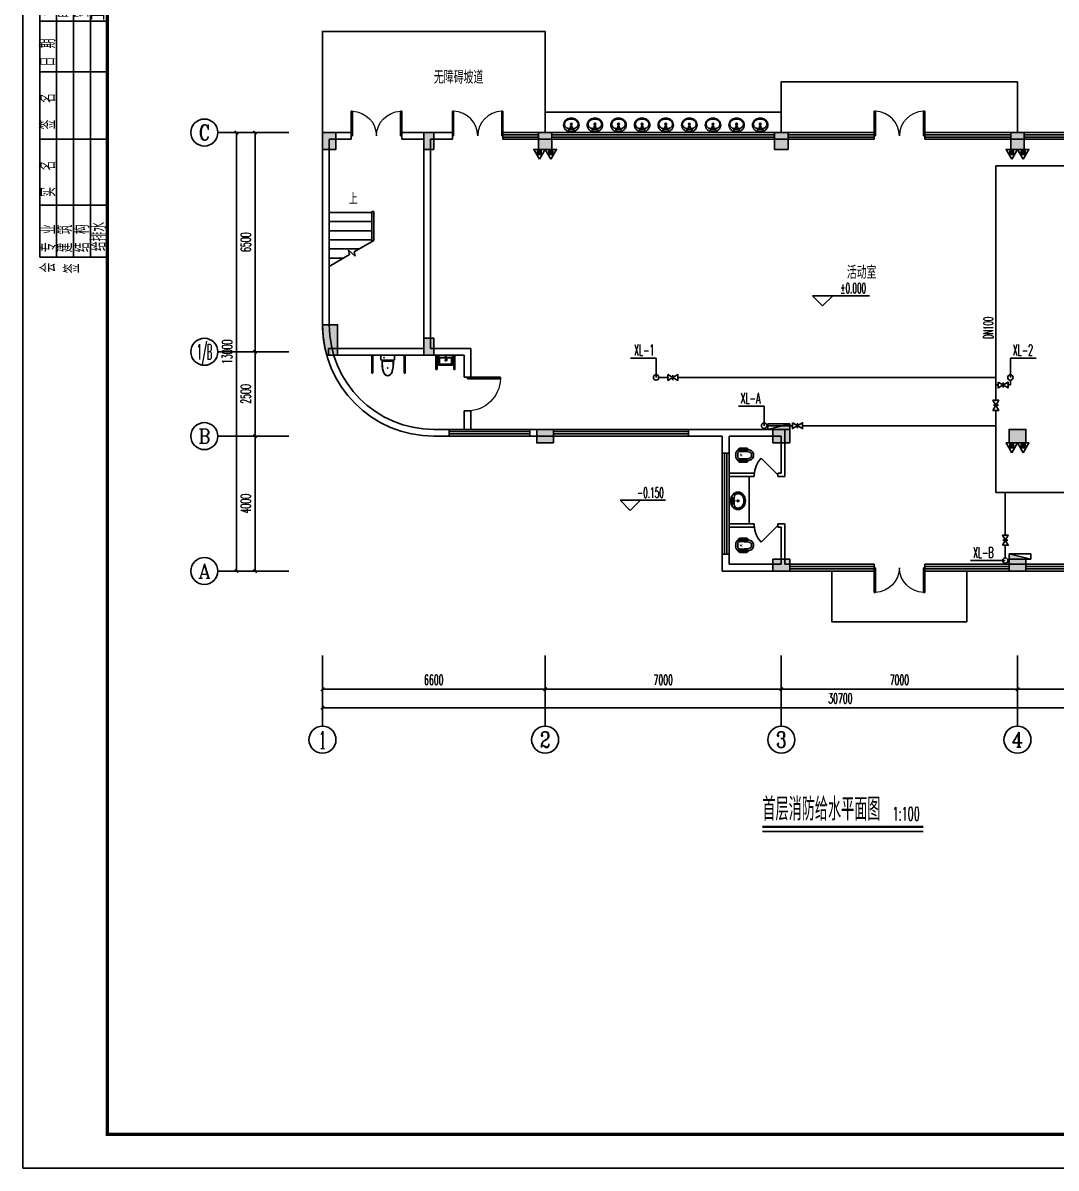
# Model space of a CAD drawing. Extents: x -1254782 to -617813, y -619975 to -323764.
# Drawn here: x -862996 to -832371, y -602575 to -568627 of the extents above; entities that cross this region are included whole.
import ezdxf
from ezdxf.enums import TextEntityAlignment as Align

# ---------------------------------------------------------------- set-up
doc = ezdxf.new("R2010")
doc.units = 0
doc.header["$LTSCALE"] = 1000
doc.header["$MEASUREMENT"] = 0
for name, color, linetype in [('4', 4, 'Continuous'), ('9', 9, 'Continuous'), ('A_EQPM_TACC(洁具)', 8, 'Continuous'), ('A_HDWR(配件)', 1, 'Continuous'), ('AXIS', 3, 'Continuous'), ('AXIS_TEXT', 7, 'Continuous'), ('DIM_ELEV', 3, 'Continuous'), ('DIM_SYMB', 3, 'Continuous'), ('EQUIP_消火栓', 7, 'Continuous'), ('EQUIP_灭火器', 7, 'Continuous'), ('K+T', 252, 'Continuous'), ('LVTRY', 8, 'Continuous'), ('PIPE-消防', 1, 'Continuous'), ('PUB_TEXT', 7, 'Continuous'), ('PUB_TITLE', 4, 'Continuous'), ('STAIR', 2, 'Continuous'), ('TWT_LEAD', 3, 'Continuous'), ('TWT_TEXT', 7, 'Continuous'), ('VALVE_消防', 7, 'Continuous'), ('VPIPE-消防', 1, 'Continuous'), ('WALL', 7, 'Continuous'), ('WINDOW', 4, 'Continuous'), ('框', 130, 'Continuous')]:
    doc.layers.add(name, color=color, linetype=linetype)
doc.styles.add('_TCH_AXIS', font='COMPLEX', dxfattribs={"bigfont": 'GBCBIG'})
doc.styles.add('_TCH_DIM', font='SIMPLEX.shx', dxfattribs={"width": 0.8, "bigfont": 'GBCBIG.shx'})
doc.styles.add('_TCH_DIM_T3', font='SIMPLEX.shx', dxfattribs={"width": 0.564706, "bigfont": 'GBCBIG.shx'})
doc.styles.add('COMPLEX', font='COMPLEX')
doc.styles.add('天正', font='SIMPLEX.shx', dxfattribs={"width": 0.7, "bigfont": 'HZTXT.shx'})
doc.dimstyles.new('_TCH_ARCH&&100', dxfattribs={"dimtxt": 297.5, "dimasz": 100, "dimexe": 250, "dimexo": 300, "dimgap": 126.25, "dimtad": 1, "dimdec": 0, "dimzin": 0, "dimdsep": 46, "dimtxsty": '_TCH_DIM_T3', "dimblk": 'ARCHTICK', "dimcen": 0.09, "dimclrt": 7, "dimazin": 2, "dimtfac": 1, "dimtdec": 0, "dimtix": 1, "dimtmove": 2, "dimatfit": 3, "dimfxl": 1, "dimtolj": 1, "dimtzin": 0, "dimarcsym": 0})

# ---------------------------------------------------------------- blocks, each defined once
blk = doc.blocks.new('A$C66D56BDA')
at = {"layer": '9'}
for points in [[(0, 100), (400, 100), (400, 600), (0, 600)], [(3300, 600), (3000, 600), (3000, 100), (3300, 100)], [(6400, 100), (6800, 100), (6800, 600), (6400, 600)], [(13400, 100), (13800, 100), (13800, 600), (13400, 600)], [(20400, 100), (20800, 100), (20800, 600), (20400, 600)], [(3300, -5500), (3000, -5500), (3000, -6000), (3300, -6000)], [(6850, -8600), (6850, -8200), (6350, -8200), (6350, -8600)], [(13850, -8600), (13850, -8200), (13350, -8200), (13350, -8600)], [(20850, -8600), (20850, -8200), (20350, -8200), (20350, -8600)]]:
    blk.add_hatch(color=256, dxfattribs=at).paths.add_polyline_path(points)
h = blk.add_hatch(color=256, dxfattribs=at)
edge = h.paths.add_edge_path()
edge.add_line((125, -6000), (448, -6000))
edge.add_line((448, -6000), (448, -5100))
edge.add_line((448, -5100), (0, -5100))
edge.add_arc((3300, -5100), 3300, 180, 195.8266)
at = {"layer": 'WALL'}
for points in [[(0, 100), (400, 100), (400, 600), (0, 600)], [(3300, 600), (3000, 600), (3000, 100), (3300, 100)], [(6400, 100), (6800, 100), (6800, 600), (6400, 600)], [(13400, 100), (13800, 100), (13800, 600), (13400, 600)], [(20400, 100), (20800, 100), (20800, 600), (20400, 600)], [(3300, -5500), (3000, -5500), (3000, -6000), (3300, -6000)], [(6850, -8600), (6850, -8200), (6350, -8200), (6350, -8600)], [(13850, -8600), (13850, -8200), (13350, -8200), (13350, -8600)], [(20850, -8600), (20850, -8200), (20350, -8200), (20350, -8600)]]:
    blk.add_lwpolyline(points, close=True, dxfattribs=at)
blk.add_lwpolyline([(125, -6000), (448, -6000), (448, -5100), (0, -5100, 0.069167), (125, -6000, -0.123047)], format="xyb", dxfattribs=at)
blk = doc.blocks.new('saadbadb')
h = blk.add_hatch(color=256)
h.dxf.hatch_style = 1
h.paths.add_polyline_path([(-222370, -64738), (-221870, -64738), (-221870, -65088), (-222370, -65088)])
at = {"layer": 'WALL'}
blk.add_lwpolyline([(-222370, -64738), (-221870, -64738), (-221870, -65088), (-222370, -65088)], close=True, dxfattribs=at)
blk = doc.blocks.new('$lvtry$00000208')
at = {"color": 0, "ltscale": 100}
for p, q in [((200, -165, 0), (-200, -165, 0)), ((185, -192, 0), (-185, -192, 0))]:
    blk.add_line(p, q, dxfattribs=at)
at = {"elevation": 0}
blk.add_lwpolyline([(186, -199, -0.296302), (200, -165, 0.414214), (225, -140), (225, -25, 0.414214), (200, 0), (-200, 0, 0.414214), (-225, -25), (-225, -140, 0.413282), (-200, -165, -0.238932), (-185, -192), (-186, -208), (-186, -232), (-185, -282), (-184, -322), (-182, -348), (-180, -374), (-176, -409), (-172, -439), (-168, -459), (-163, -482), (-147, -538), (-129, -583, 0.10752), (-88, -643, 0.100512), (-43, -668), (0, -680), (35, -671), (67, -658), (94, -637), (115, -610), (132, -576), (145, -543), (159, -496), (177, -405), (179, -383), (182, -346), (185, -285)], format="xyb", close=True, dxfattribs=at)
blk.add_lwpolyline([(186, -202), (186, -199)], dxfattribs=at)
at = {"color": 0, "ltscale": 100}
for points in [[(-181, -191, 0), (-181, -230, 0), (-181, -261, 0), (-179, -322, 0), (-177, -353, 0), (-171, -414, 0), (-166, -444, 0), (-156, -490, 0), (-152, -505, 0), (-145, -528, 0), (-143, -535, 0), (-139, -546, 0), (-137, -550, 0), (-135, -558, 0), (-133, -562, 0), (-129, -573, 0), (-125, -580, 0), (-118, -594, 0), (-115, -601, 0), (-106, -614, 0), (-102, -620, 0), (-93, -632, 0), (-87, -637, 0), (-79, -644, 0), (-76, -646, 0), (-71, -650, 0), (-67, -652, 0), (-61, -655, 0), (-58, -657, 0), (-51, -660, 0), (-48, -661, 0), (-37, -665, 0), (-30, -667, 0), (-14, -671, 0), (-7, -673, 0), (1, -675, 0)], [(181, -191, 0), (181, -230, 0), (181, -261, 0), (179, -322, 0), (177, -353, 0), (171, -414, 0), (166, -444, 0), (156, -490, 0), (152, -505, 0), (145, -528, 0), (143, -535, 0), (139, -546, 0), (137, -550, 0), (135, -558, 0), (133, -562, 0), (129, -573, 0), (125, -580, 0), (118, -594, 0), (115, -601, 0), (106, -614, 0), (102, -620, 0), (93, -632, 0), (87, -637, 0), (79, -644, 0), (76, -646, 0), (71, -650, 0), (67, -652, 0), (61, -655, 0), (58, -657, 0), (51, -660, 0), (48, -661, 0), (37, -665, 0), (30, -667, 0), (14, -671, 0), (7, -673, 0), (-1, -675, 0)]]:
    blk.add_open_spline(points, degree=3, knots=[0, 0, 0, 0, 92.762674, 92.762674, 185.525347, 185.525347, 278.288021, 278.288021, 324.669358, 324.669358, 347.860026, 347.860026, 359.45536, 359.45536, 371.050694, 371.050694, 394.241363, 394.241363, 417.432031, 417.432031, 440.6227, 440.6227, 463.813368, 463.813368, 475.408702, 475.408702, 487.004036, 487.004036, 498.599371, 498.599371, 510.194705, 510.194705, 533.385373, 533.385373, 556.576042, 556.576042, 556.576042, 556.576042], dxfattribs=at)
at = {"color": 0}
for p in [(-129, -83, 0), (-1, -421, 0)]:
    blk.add_point(p, dxfattribs=at)
blk = doc.blocks.new('A$C28C46A41')
at = {"layer": 'A_EQPM_TACC(洁具)'}
for p, q in [((17, -25), (523, -25)), ((17, -55), (523, -55)), ((17, -988), (523, -988)), ((17, -1018), (523, -1018))]:
    blk.add_line(p, q, dxfattribs=at)
for points in [[(0, -8), (17, -8), (17, -72), (0, -72)], [(0, -970), (17, -970), (17, -1035), (0, -1035)]]:
    blk.add_lwpolyline(points, dxfattribs=at)
for centre in [(523, -40), (523, -1003)]:
    blk.add_arc(centre, 15, 270, 90.0004, dxfattribs=at)
at = {"layer": 'A_EQPM_TACC(洁具)', "xscale": -0.9000000000000001, "yscale": 0.9000000000000001, "zscale": 0.9000000000000005, "rotation": 90}
blk.add_blockref('$lvtry$00000208', (0, -502, 0), dxfattribs=at)
blk = doc.blocks.new('wsac')
at = {"layer": 'A_EQPM_TACC(洁具)'}
for p, q in [((3654915, 3565916), (3654905, 3565877)), ((3654915, 3565916), (3654928, 3565912)), ((3654928, 3565912), (3654917, 3565874)), ((3654926, 3565900), (3654962, 3565806)), ((3654938, 3565905), (3654975, 3565811)), ((3654750, 3565872), (3654750, 3565719)), ((3654908, 3565888), (3654767, 3565888)), ((3655091, 3565703), (3654767, 3565703)), ((3654917, 3565874), (3654905, 3565877)), ((3654930, 3565888), (3654921, 3565888)), ((3655091, 3565888), (3654945, 3565888)), ((3654975, 3565811), (3654962, 3565806)), ((3655107, 3565872), (3655107, 3565719))]:
    blk.add_line(p, q, dxfattribs=at)
for points in [[(3654731, 3565968), (3655125, 3565968, -0.414214), (3655141, 3565952), (3655141, 3565688, -0.414214), (3655125, 3565672), (3654731, 3565672, -0.414214), (3654715, 3565688), (3654715, 3565952, -0.414214)], [(3654730, 3565701), (3654730, 3565939, -0.414214), (3654747, 3565955), (3655111, 3565955, -0.414214), (3655127, 3565939), (3655127, 3565701, -0.414214), (3655111, 3565685), (3654747, 3565685, -0.414214)]]:
    blk.add_lwpolyline(points, format="xyb", close=True, dxfattribs=at)
for radius in [19.6, 15.6]:
    blk.add_circle((3654929, 3565819), radius, dxfattribs=at)
for centre, radius, start, end in [((3654928, 3565912), 12.9, 254.4287, 164.4287), ((3654767, 3565872), 16.4, 90, 180), ((3654767, 3565719), 16.4, 180, 270), ((3655091, 3565872), 16.4, 0, 90), ((3655091, 3565719), 16.4, 270, 0)]:
    blk.add_arc(centre, radius, start, end, dxfattribs=at)
for p in [(3654928, 3565912), (3654929, 3565819)]:
    blk.add_point(p, dxfattribs=at)
blk = doc.blocks.new('A$C4E285741')
at = {"layer": 'A_EQPM_TACC(洁具)'}
for points in [[(0, 837), (414, 837)], [(414, 803), (0, 803)], [(0, 307), (414, 307)], [(414, 274), (0, 274)]]:
    blk.add_lwpolyline(points, dxfattribs=at)
for centre in [(413, 820), (413, 291)]:
    blk.add_arc(centre, 16.7, 271.7291, 88.2709, dxfattribs=at)
at = {"layer": 'A_HDWR(配件)', "xscale": -1, "rotation": 90}
blk.add_blockref('wsac', (3565968, 3655479), dxfattribs=at)
blk = doc.blocks.new('$DorLib2D$00000002')
for p, q in [((-0.5, 0), (-0.5, 0.4875)), ((-0.475, 0.4875), (-0.5, 0.4875)), ((-0.475, 0), (-0.475, 0.4875)), ((0.475, 0), (0.475, 0.4875)), ((0.475, 0.4875), (0.5, 0.4875)), ((0.5, 0), (0.5, 0.4875)), ((-0.5, 0), (-0.475, 0)), ((0.5, 0), (0.475, 0))]:
    blk.add_line(p, q)
at = {"lineweight": 13}
for centre, start, end in [((-0.4875, 0), 0, 88.53072), ((0.4875, 0), 91.46928, 180)]:
    blk.add_arc(centre, 0.4875, start, end, dxfattribs=at)
blk = doc.blocks.new('$TCHSYS$WIN2D')
for p, q in [((-0.5, 0.5), (0.5, 0.5)), ((-0.5, 0.5), (-0.5, -0.5)), ((0.5, 0.5), (0.5, -0.5)), ((0.5, 0.1667), (-0.5, 0.1667)), ((0.5, -0.1667), (-0.5, -0.1667)), ((-0.5, -0.5), (0.5, -0.5))]:
    blk.add_line(p, q)
blk = doc.blocks.new('_ArchTick')
at = {"color": 0, "linetype": 'ByBlock', "const_width": 0.4}
blk.add_lwpolyline([(-0.5, -0.5), (0.5, 0.5)], dxfattribs=at)
blk = doc.blocks.new('*D264')
at = {"layer": 'AXIS', "color": 0, "lineweight": -2, "transparency": 16777216}
for p, q in [((3900, 2600), (3900, 1100)), ((34600, 2600), (34600, 1100)), ((3900, 1350), (34600, 1350))]:
    blk.add_line(p, q, dxfattribs=at)
at = {"layer": 'Defpoints', "color": 0, "transparency": 16777216}
for p in [(3900, 2900), (34600, 2900), (34600, 1350)]:
    blk.add_point(p, dxfattribs=at)
at = {"layer": 'AXIS', "color": 0, "lineweight": -2, "transparency": 16777216, "xscale": 100, "yscale": 100, "zscale": 100, "rotation": 180}
blk.add_blockref('_ArchTick', (3900, 1350), dxfattribs=at)
at = {"layer": 'AXIS', "color": 0, "lineweight": -2, "transparency": 16777216, "xscale": 100, "yscale": 100, "zscale": 100}
blk.add_blockref('_ArchTick', (34600, 1350), dxfattribs=at)
at = {"layer": 'AXIS', "color": 7, "transparency": 16777216, "insert": (19250, 1625), "char_height": 297.5, "attachment_point": 5, "style": '_TCH_DIM_T3'}
blk.add_mtext('\\A1;30700', dxfattribs=at)
blk = doc.blocks.new('*D265')
at = {"layer": 'AXIS', "color": 0, "lineweight": -2, "transparency": 16777216}
for p, q in [((3900, 2600), (3900, 1650)), ((10500, 2600), (10500, 1650)), ((3900, 1900), (10500, 1900))]:
    blk.add_line(p, q, dxfattribs=at)
at = {"layer": 'Defpoints', "color": 0, "transparency": 16777216}
for p in [(3900, 2900), (10500, 2900), (10500, 1900)]:
    blk.add_point(p, dxfattribs=at)
at = {"layer": 'AXIS', "color": 0, "lineweight": -2, "transparency": 16777216, "xscale": 100, "yscale": 100, "zscale": 100, "rotation": 180}
blk.add_blockref('_ArchTick', (3900, 1900), dxfattribs=at)
at = {"layer": 'AXIS', "color": 0, "lineweight": -2, "transparency": 16777216, "xscale": 100, "yscale": 100, "zscale": 100}
blk.add_blockref('_ArchTick', (10500, 1900), dxfattribs=at)
at = {"layer": 'AXIS', "color": 7, "transparency": 16777216, "insert": (7200, 2175), "char_height": 297.5, "attachment_point": 5, "style": '_TCH_DIM_T3'}
blk.add_mtext('\\A1;6600', dxfattribs=at)
blk = doc.blocks.new('*D266')
at = {"layer": 'AXIS', "color": 0, "lineweight": -2, "transparency": 16777216}
for p, q in [((10500, 2600), (10500, 1650)), ((17500, 2600), (17500, 1650)), ((10500, 1900), (17500, 1900))]:
    blk.add_line(p, q, dxfattribs=at)
at = {"layer": 'Defpoints', "color": 0, "transparency": 16777216}
for p in [(10500, 2900), (17500, 2900), (17500, 1900)]:
    blk.add_point(p, dxfattribs=at)
at = {"layer": 'AXIS', "color": 0, "lineweight": -2, "transparency": 16777216, "xscale": 100, "yscale": 100, "zscale": 100, "rotation": 180}
blk.add_blockref('_ArchTick', (10500, 1900), dxfattribs=at)
at = {"layer": 'AXIS', "color": 0, "lineweight": -2, "transparency": 16777216, "xscale": 100, "yscale": 100, "zscale": 100}
blk.add_blockref('_ArchTick', (17500, 1900), dxfattribs=at)
at = {"layer": 'AXIS', "color": 7, "transparency": 16777216, "insert": (14000, 2175), "char_height": 297.5, "attachment_point": 5, "style": '_TCH_DIM_T3'}
blk.add_mtext('\\A1;7000', dxfattribs=at)
blk = doc.blocks.new('*D267')
at = {"layer": 'AXIS', "color": 0, "lineweight": -2, "transparency": 16777216}
for p, q in [((17500, 2600), (17500, 1650)), ((24500, 2600), (24500, 1650)), ((17500, 1900), (24500, 1900))]:
    blk.add_line(p, q, dxfattribs=at)
at = {"layer": 'Defpoints', "color": 0, "transparency": 16777216}
for p in [(17500, 2900), (24500, 2900), (24500, 1900)]:
    blk.add_point(p, dxfattribs=at)
at = {"layer": 'AXIS', "color": 0, "lineweight": -2, "transparency": 16777216, "xscale": 100, "yscale": 100, "zscale": 100, "rotation": 180}
blk.add_blockref('_ArchTick', (17500, 1900), dxfattribs=at)
at = {"layer": 'AXIS', "color": 0, "lineweight": -2, "transparency": 16777216, "xscale": 100, "yscale": 100, "zscale": 100}
blk.add_blockref('_ArchTick', (24500, 1900), dxfattribs=at)
at = {"layer": 'AXIS', "color": 7, "transparency": 16777216, "insert": (21000, 2175), "char_height": 297.5, "attachment_point": 5, "style": '_TCH_DIM_T3'}
blk.add_mtext('\\A1;7000', dxfattribs=at)
blk = doc.blocks.new('*D268')
at = {"layer": 'AXIS', "color": 0, "lineweight": -2, "transparency": 16777216}
for p, q in [((24500, 2600), (24500, 1650)), ((31500, 2600), (31500, 1650)), ((24500, 1900), (31500, 1900))]:
    blk.add_line(p, q, dxfattribs=at)
at = {"layer": 'Defpoints', "color": 0, "transparency": 16777216}
for p in [(24500, 2900), (31500, 2900), (31500, 1900)]:
    blk.add_point(p, dxfattribs=at)
at = {"layer": 'AXIS', "color": 0, "lineweight": -2, "transparency": 16777216, "xscale": 100, "yscale": 100, "zscale": 100, "rotation": 180}
blk.add_blockref('_ArchTick', (24500, 1900), dxfattribs=at)
at = {"layer": 'AXIS', "color": 0, "lineweight": -2, "transparency": 16777216, "xscale": 100, "yscale": 100, "zscale": 100}
blk.add_blockref('_ArchTick', (31500, 1900), dxfattribs=at)
at = {"layer": 'AXIS', "color": 7, "transparency": 16777216, "insert": (28000, 2175), "char_height": 297.5, "attachment_point": 5, "style": '_TCH_DIM_T3'}
blk.add_mtext('\\A1;7000', dxfattribs=at)
blk = doc.blocks.new('_AXISO')
blk.add_circle((0, 0), 0.5)
at = {"layer": 'AXIS_TEXT', "style": 'COMPLEX', "width": 1.041667}
blk.add_attdef('A', text='', height=0.56, dxfattribs=at).set_placement((-0.25, -0.28), (0.25, -0.28), align=Align.FIT)
blk = doc.blocks.new('*D276')
at = {"layer": 'AXIS', "color": 0, "lineweight": -2, "transparency": 16777216}
for p, q in [((2600, 18400), (1100, 18400)), ((1350, 5400), (1350, 18400)), ((2600, 5400), (1100, 5400))]:
    blk.add_line(p, q, dxfattribs=at)
at = {"layer": 'Defpoints', "color": 0, "transparency": 16777216}
for p in [(1350, 18400), (2900, 18400), (2900, 5400)]:
    blk.add_point(p, dxfattribs=at)
at = {"layer": 'AXIS', "color": 0, "lineweight": -2, "transparency": 16777216, "xscale": 100, "yscale": 100, "zscale": 100}
for p, rotation in [((1350, 18400), 90), ((1350, 5400), 270)]:
    blk.add_blockref('_ArchTick', p, dxfattribs=dict(at, rotation=rotation))
at = {"layer": 'AXIS', "color": 7, "transparency": 16777216, "insert": (1075, 11900), "char_height": 297.5, "attachment_point": 5, "rotation": 90, "style": '_TCH_DIM_T3'}
blk.add_mtext('\\A1;13000', dxfattribs=at)
blk = doc.blocks.new('*D277')
at = {"layer": 'AXIS', "color": 0, "lineweight": -2, "transparency": 16777216}
for p, q in [((2600, 9400), (1650, 9400)), ((1900, 5400), (1900, 9400)), ((2600, 5400), (1650, 5400))]:
    blk.add_line(p, q, dxfattribs=at)
at = {"layer": 'Defpoints', "color": 0, "transparency": 16777216}
for p in [(1900, 9400), (2900, 9400), (2900, 5400)]:
    blk.add_point(p, dxfattribs=at)
at = {"layer": 'AXIS', "color": 0, "lineweight": -2, "transparency": 16777216, "xscale": 100, "yscale": 100, "zscale": 100}
for p, rotation in [((1900, 9400), 90), ((1900, 5400), 270)]:
    blk.add_blockref('_ArchTick', p, dxfattribs=dict(at, rotation=rotation))
at = {"layer": 'AXIS', "color": 7, "transparency": 16777216, "insert": (1625, 7400), "char_height": 297.5, "attachment_point": 5, "rotation": 90, "style": '_TCH_DIM_T3'}
blk.add_mtext('\\A1;4000', dxfattribs=at)
blk = doc.blocks.new('*D278')
at = {"layer": 'AXIS', "color": 0, "lineweight": -2, "transparency": 16777216}
for p, q in [((2600, 11900), (1650, 11900)), ((1900, 9400), (1900, 11900)), ((2600, 9400), (1650, 9400))]:
    blk.add_line(p, q, dxfattribs=at)
at = {"layer": 'Defpoints', "color": 0, "transparency": 16777216}
for p in [(1900, 11900), (2900, 11900), (2900, 9400)]:
    blk.add_point(p, dxfattribs=at)
at = {"layer": 'AXIS', "color": 0, "lineweight": -2, "transparency": 16777216, "xscale": 100, "yscale": 100, "zscale": 100}
for p, rotation in [((1900, 11900), 90), ((1900, 9400), 270)]:
    blk.add_blockref('_ArchTick', p, dxfattribs=dict(at, rotation=rotation))
at = {"layer": 'AXIS', "color": 7, "transparency": 16777216, "insert": (1625, 10650), "char_height": 297.5, "attachment_point": 5, "rotation": 90, "style": '_TCH_DIM_T3'}
blk.add_mtext('\\A1;2500', dxfattribs=at)
blk = doc.blocks.new('*D279')
at = {"layer": 'AXIS', "color": 0, "lineweight": -2, "transparency": 16777216}
for p, q in [((2600, 18400), (1650, 18400)), ((1900, 11900), (1900, 18400)), ((2600, 11900), (1650, 11900))]:
    blk.add_line(p, q, dxfattribs=at)
at = {"layer": 'Defpoints', "color": 0, "transparency": 16777216}
for p in [(1900, 18400), (2900, 18400), (2900, 11900)]:
    blk.add_point(p, dxfattribs=at)
at = {"layer": 'AXIS', "color": 0, "lineweight": -2, "transparency": 16777216, "xscale": 100, "yscale": 100, "zscale": 100}
for p, rotation in [((1900, 18400), 90), ((1900, 11900), 270)]:
    blk.add_blockref('_ArchTick', p, dxfattribs=dict(at, rotation=rotation))
at = {"layer": 'AXIS', "color": 7, "transparency": 16777216, "insert": (1625, 15150), "char_height": 297.5, "attachment_point": 5, "rotation": 90, "style": '_TCH_DIM_T3'}
blk.add_mtext('\\A1;6500', dxfattribs=at)
blk = doc.blocks.new('$DorLib2D$00000114')
at = {"color": 0}
blk.add_line((0.5, 0), (-0.207, 0.707), dxfattribs=at)
blk.add_arc((0.5, 0), 1, 135, 180, dxfattribs=at)
blk = doc.blocks.new('$lvtry$00000173')
at = {"color": 0}
for p, q in [((-35, -219, 0), (40, -219, 0)), ((-11, -125, 0), (-16, -50, 0)), ((2, -177, 0), (2, -260, 0)), ((12, -125, 0), (16, -50, 0))]:
    blk.add_line(p, q, dxfattribs=at)
for centre, radius in [((-69, -62, 0), 20.6), ((-69, -62, 0), 15.6), ((2, -219, 0), 23.4), ((0, -50, 0), 15.8), ((72, -62, 0), 20.6), ((72, -62, 0), 15.6)]:
    blk.add_circle(centre, radius, dxfattribs=at)
blk.add_arc((1, -117, 0), 13.9, 215.486, 324.514, dxfattribs=at)
blk.add_ellipse((2, -219, 0), major_axis=(-259, 0), ratio=0.848663, dxfattribs=at)
for start_param, end_param in [(4.764585, 5.931457), (3.493317, 4.671733)]:
    blk.add_ellipse((2, -215, 0), major_axis=(-259, 0), ratio=0.459125, start_param=start_param, end_param=end_param, dxfattribs=at)
for points, knots in [([(-247, -219, 0), (-247, -226, 0), (-247, -233, 0), (-245, -253, 0), (-242, -264, 0), (-234, -288, 0), (-229, -299, 0), (-216, -321, 0), (-209, -331, 0), (-192, -351, 0), (-183, -360, 0), (-162, -377, 0), (-151, -385, 0), (-127, -399, 0), (-115, -405, 0), (-88, -415, 0), (-75, -419, 0), (-47, -425, 0), (-32, -427, 0), (-4, -429, 0), (11, -429, 0), (40, -426, 0), (54, -424, 0), (82, -418, 0), (96, -413, 0), (122, -403, 0), (134, -397, 0), (158, -383, 0), (169, -375, 0), (189, -357, 0), (198, -348, 0), (215, -328, 0), (222, -318, 0), (234, -296, 0), (239, -284, 0), (246, -261, 0), (248, -249, 0), (251, -225, 0), (251, -213, 0), (249, -189, 0), (246, -177, 0), (239, -154, 0), (234, -143, 0), (222, -121, 0), (215, -110, 0), (199, -90, 0), (190, -81, 0), (170, -63, 0), (159, -55, 0), (135, -41, 0), (123, -35, 0), (97, -24, 0), (83, -20, 0), (55, -13, 0), (41, -11, 0), (12, -9, 0), (-3, -9, 0), (-31, -10, 0), (-46, -12, 0), (-74, -18, 0), (-87, -22, 0), (-114, -32, 0), (-126, -38, 0), (-150, -52, 0), (-162, -60, 0), (-182, -77, 0), (-192, -86, 0), (-209, -106, 0), (-216, -116, 0), (-228, -138, 0), (-234, -149, 0), (-242, -172, 0), (-244, -184, 0), (-247, -204, 0), (-247, -211, 0), (-247, -219, 0)], [0, 0, 0, 0, 0.105369, 0.105369, 0.278747, 0.278747, 0.452125, 0.452125, 0.625504, 0.625504, 0.798882, 0.798882, 0.97226, 0.97226, 1.145639, 1.145639, 1.319017, 1.319017, 1.492395, 1.492395, 1.665774, 1.665774, 1.839152, 1.839152, 2.01253, 2.01253, 2.185909, 2.185909, 2.359287, 2.359287, 2.532665, 2.532665, 2.706044, 2.706044, 2.879422, 2.879422, 3.0528, 3.0528, 3.226179, 3.226179, 3.399557, 3.399557, 3.572935, 3.572935, 3.746313, 3.746313, 3.919692, 3.919692, 4.09307, 4.09307, 4.266448, 4.266448, 4.439827, 4.439827, 4.613205, 4.613205, 4.786583, 4.786583, 4.959962, 4.959962, 5.13334, 5.13334, 5.306718, 5.306718, 5.480097, 5.480097, 5.653475, 5.653475, 5.826853, 5.826853, 6.000232, 6.000232, 6.17361, 6.17361, 6.283185, 6.283185, 6.283185, 6.283185]), ([(-184, -131, 0), (-185, -133, 0), (-186, -135, 0), (-191, -143, 0), (-195, -149, 0), (-201, -161, 0), (-203, -168, 0), (-207, -180, 0), (-209, -187, 0), (-211, -199, 0), (-212, -205, 0), (-212, -214, 0), (-212, -216, 0), (-212, -219, 0), (-212, -225, 0), (-212, -232, 0), (-210, -246, 0), (-208, -254, 0), (-204, -266, 0), (-202, -272, 0), (-198, -281, 0), (-196, -286, 0), (-189, -298, 0), (-185, -304, 0), (-176, -316, 0), (-171, -322, 0), (-161, -332, 0), (-156, -337, 0), (-143, -347, 0), (-135, -353, 0), (-121, -362, 0), (-116, -365, 0), (-105, -370, 0), (-100, -373, 0), (-88, -378, 0), (-82, -380, 0), (-69, -384, 0), (-63, -386, 0), (-47, -389, 0), (-38, -391, 0), (-21, -393, 0), (-12, -393, 0), (7, -394, 0), (16, -393, 0), (34, -392, 0), (43, -390, 0), (59, -387, 0), (67, -385, 0), (83, -380, 0), (91, -378, 0), (106, -372, 0), (113, -368, 0), (127, -361, 0), (133, -357, 0), (146, -348, 0), (152, -343, 0), (163, -333, 0), (169, -328, 0), (178, -317, 0), (183, -312, 0), (190, -301, 0), (194, -296, 0), (200, -284, 0), (204, -277, 0), (209, -264, 0), (210, -258, 0), (213, -246, 0), (214, -241, 0), (216, -227, 0), (216, -219, 0), (215, -206, 0), (214, -200, 0), (213, -189, 0), (211, -183, 0), (206, -167, 0), (202, -156, 0), (193, -141, 0), (190, -136, 0), (187, -131, 0)], [5.740897, 5.740897, 5.740897, 5.740897, 5.780874, 5.780874, 5.896829, 5.896829, 6.012784, 6.012784, 6.128739, 6.128739, 6.240697, 6.240697, 6.283185, 6.283185, 6.283185, 6.399826, 6.399826, 6.5409, 6.5409, 6.634, 6.634, 6.7271, 6.7271, 6.852188, 6.852188, 6.977276, 6.977276, 7.077377, 7.077377, 7.229977, 7.229977, 7.317389, 7.317389, 7.404801, 7.404801, 7.497094, 7.497094, 7.589386, 7.589386, 7.712334, 7.712334, 7.835281, 7.835281, 7.958228, 7.958228, 8.081175, 8.081175, 8.194983, 8.194983, 8.30879, 8.30879, 8.422598, 8.422598, 8.537599, 8.537599, 8.6526, 8.6526, 8.767602, 8.767602, 8.884432, 8.884432, 8.982435, 8.982435, 9.119467, 9.119467, 9.224191, 9.224191, 9.328914, 9.328914, 9.470087, 9.470087, 9.571187, 9.571187, 9.672288, 9.672288, 9.874489, 9.874489, 9.967059, 9.967059, 9.967059, 9.967059])]:
    blk.add_open_spline(points, degree=3, knots=knots, dxfattribs=at)
for p in [(1, -50), (2, -219, 0)]:
    blk.add_point(p, dxfattribs=at)
blk = doc.blocks.new('$lvtry$00000203')
at = {"color": 0}
for p, q in [((-109, -134, 0), (-210, -128, 0)), ((-107, -166, 0), (-210, -166, 0)), ((-106, -197, 0), (-210, -197, 0)), ((-104, -227, 0), (-210, -227, 0)), ((-103, -258, 0), (-210, -258, 0)), ((-101, -289, 0), (-210, -289, 0)), ((-100, -320, 0), (-210, -320, 0)), ((-106, -103, 0), (-182, -88, 0)), ((-109, -124, 0), (-97, -382, 0)), ((48, -60, 0), (-48, -60, 0)), ((97, -382, 0), (109, -124, 0)), ((100, -320, 0), (210, -320, 0)), ((101, -289, 0), (210, -289, 0)), ((103, -258, 0), (210, -258, 0)), ((104, -227, 0), (210, -227, 0)), ((106, -103, 0), (182, -88, 0)), ((106, -197, 0), (210, -197, 0)), ((107, -166, 0), (210, -166, 0)), ((109, -134, 0), (210, -128, 0)), ((-191, -354, 0), (-99, -345, 0)), ((-4, -470, 0), (4, -470, 0)), ((191, -354, 0), (99, -345, 0))]:
    blk.add_line(p, q, dxfattribs=at)
at = {"color": 0, "elevation": 0}
blk.add_lwpolyline([(184, -360, 0.139709), (135, -448, -0.12003), (120, -477, -0.218108), (4, -530), (-4, -530, -0.218108), (-120, -477, -0.12003), (-135, -448, 0.139709), (-184, -360, 0.046574), (-191, -354, -0.248797), (-210, -318), (-210, -128, -0.218491), (-198, -101), (-90, -9, -0.179479), (-67, 0), (67, 0, -0.179479), (90, -9), (198, -101, -0.218491), (210, -128), (210, -318, -0.248797), (191, -354, 0.046574)], format="xyb", close=True, dxfattribs=at)
at = {"color": 0, "const_width": 3, "elevation": 0}
blk.add_lwpolyline([(49, -153, 1), (-49, -153, 1)], format="xyb", close=True, dxfattribs=at)
at = {"color": 0}
for centre, radius, start, end in [((-48, -121, 0), 61, 90, 182.693), ((48, -121, 0), 61, 357.307, 90), ((-4, -377, 0), 92.8, 182.693, 270), ((4, -377, 0), 92.8, 270, 357.307)]:
    blk.add_arc(centre, radius, start, end, dxfattribs=at)
for p in [(0, 0), (0, -153, 0)]:
    blk.add_point(p, dxfattribs=at)
blk = doc.blocks.new('$lvtry$00000179')
at = {"color": 0, "linetype": 'ByBlock'}
for p, q in [((-32, -102), (-92, -102)), ((-13, -178), (-40, -70)), ((35, -64), (-35, -64)), ((13, -178), (-13, -178)), ((40, -70), (13, -178)), ((92, -102), (32, -102))]:
    blk.add_line(p, q, dxfattribs=at)
blk.add_lwpolyline([(0, -406, 0.088425), (89, -391, 0.093738), (162, -347, 0.102376), (212, -280, 0.10945), (229, -203, 0.109452), (212, -127, 0.102376), (162, -60, 0.093738), (89, -16, 0.088423), (0, 0, 0.088427), (-89, -16, 0.093738), (-162, -60, 0.102376), (-212, -127, 0.109452), (-229, -203, 0.109451), (-212, -280, 0.102376), (-162, -347, 0.093738), (-89, -391, 0.088425)], format="xyb", close=True, dxfattribs=at)
for centre, radius in [((-64, -76), 20.4), ((-64, -76), 15.4), ((0, -229), 25.4), ((63, -76), 20.4), ((63, -76), 15.4)]:
    blk.add_circle(centre, radius, dxfattribs=at)
for centre, radius, start, end in [((-88, -229), 116, 151.0888, 180), ((-88, -229), 116, 180, 208.9112), ((-45, -252), 164, 126.8699, 151.0888), ((-45, -205), 164, 208.9112, 233.1301), ((-18, -288), 210, 123.9045, 126.8699), ((-18, -169), 210, 233.1301, 252.7421), ((-92, -178), 76.2, 90, 123.9045), ((-35, -68), 5, 90, 194.0362), ((35, -68), 5, 345.9638, 90), ((18, -169), 210, 287.2579, 306.8699), ((92, -178), 76.2, 57.7402, 90), ((45, -252), 164, 28.9112, 57.7402), ((45, -205), 164, 306.8699, 331.0888), ((88, -229), 116, 0, 28.9112), ((88, -229), 116, 331.0888, 0), ((0, -111), 270, 252.7421, 270), ((0, -111), 270, 270, 287.2579)]:
    blk.add_arc(centre, radius, start, end, dxfattribs=at)
at = {"color": 0}
for p in [(0, -76), (0, -229)]:
    blk.add_point(p, dxfattribs=at)
blk = doc.blocks.new('$DorLib2D$00000001')
for p, q in [((0.45, 0.975), (0.5, 0.975)), ((0.45, 0), (0.45, 0.975)), ((0.5, 0), (0.5, 0.975)), ((0.5, 0), (0.45, 0))]:
    blk.add_line(p, q)
at = {"lineweight": 13}
blk.add_arc((0.475, 0), 0.975, 91.4693, 180, dxfattribs=at)
blk = doc.blocks.new('A$C29A34EED')
at = {"layer": '框'}
for p, q in [((0, 461), (0, 14461)), ((0, 14461), (2000, 14461)), ((500, 461), (500, 14461)), ((1000, 461), (1000, 14461)), ((1500, 461), (1500, 14461)), ((2000, 461), (2000, 14461)), ((2000, 12961), (0, 12961)), ((2000, 10961), (0, 10961)), ((2000, 9005), (0, 9005)), ((2000, 7461), (0, 7461)), ((2000, 5961), (0, 5961)), ((2000, 3961), (0, 3961)), ((2000, 2005), (0, 2005)), ((2000, 461), (0, 461))]:
    blk.add_line(p, q, dxfattribs=at)
at = {"layer": '框', "style": '_TCH_DIM', "width": 0.8}
for s, p in [('日 期', (462, 13120)), ('签  名', (466, 11253)), ('实  名', (466, 9253)), ('工艺机械', (1953, 7486)), ('专 业', (472, 7613)), ('电 气', (957, 7555)), ('空 调', (1460, 7573)), ('日 期', (462, 6120)), ('签  名', (466, 4253)), ('实  名', (466, 2253)), ('专 业', (480, 613)), ('建 筑', (967, 607)), ('结 构', (1470, 612)), ('给排水', (1970, 645)), ('会', (470, 12)), ('签', (1174, -12))]:
    blk.add_text(s, height=450, rotation=90, dxfattribs=at).set_placement(p)
blk = doc.blocks.new('A$C21C844B0')
at = {"layer": '4'}
blk.add_blockref('A$C29A34EED', (0, 26072), dxfattribs=at)
blk = doc.blocks.new('$TwtSys$00000434')
for p, q in [((-0.5, 0.5), (-0.5, -0.5)), ((-0.5, -0.5), (0.5, 0.5)), ((0.5, 0.5), (-0.5, 0.5)), ((0.5, -0.5), (0.5, 0.5)), ((-0.5, -0.5), (0.5, -0.5))]:
    blk.add_line(p, q)
blk.add_solid([(0.5, -0.5), (0.5, 0.5), (-0.5, -0.5)])
blk = doc.blocks.new('$TwtSys$00000546')
h = blk.add_hatch()
h.set_pattern_fill('ANSI31', color=256, scale=200, style=0)
h.set_pattern_definition([(45, (-38543.802, -6670.83), (-17.67767, 17.67767), [])])
h.paths.add_polyline_path([(-65, 174), (65, 174), (65, 44), (-65, 44)])
for points in [[(0, 344), (-198, 0), (198, 0)], [(-65, 174), (65, 174), (65, 44), (-65, 44)]]:
    blk.add_lwpolyline(points, close=True)
blk = doc.blocks.new('$VALVE$00000296')
for points in [[(-125, 72), (-125, -72), (125, 72), (125, -72), (-125, 72)], [(0, 60), (0, -64)]]:
    blk.add_lwpolyline(points)
for p in [(-125, 0), (125, 0)]:
    blk.add_point(p)
blk = doc.blocks.new('A$C183D7180')
at = {"layer": '4'}
for points in [[(3900, 18400), (3900, 21400), (10500, 21400), (10500, 18400)], [(17500, 18400), (17500, 19900), (24500, 19900), (24500, 18400)], [(19000, 5400), (19000, 3900), (23000, 3900), (23000, 5400)]]:
    blk.add_lwpolyline(points, dxfattribs=at)
at = {"layer": 'AXIS'}
for p, q in [((2900, 18400), (800, 18400)), ((2900, 11900), (800, 11900)), ((2900, 9400), (800, 9400)), ((2900, 5400), (800, 5400)), ((3900, 2900), (3900, 800)), ((10500, 2900), (10500, 800)), ((17500, 2900), (17500, 800)), ((24500, 2900), (24500, 800))]:
    blk.add_line(p, q, dxfattribs=at)
at = {"layer": 'DIM_ELEV'}
for p, q in [((18724.8, 13259.6), (18424.8, 13559.6)), ((18424.8, 13559.6), (20116.3, 13559.6)), ((18724.8, 13259.6), (19024.8, 13559.6)), ((13022.6, 7199.4), (12722.6, 7499.4)), ((12722.6, 7499.4), (14062.3, 7499.4)), ((13022.6, 7199.4), (13322.6, 7499.4))]:
    blk.add_line(p, q, dxfattribs=at)
at = {"layer": 'DIM_SYMB'}
blk.add_lwpolyline([(4762.5, 16165, 0, 0, 0), (4762.5, 15250, 80, 0, 0), (4762.5, 14950, 0, 0, 0)], format="xyseb", dxfattribs=at)
at = {"layer": 'K+T'}
blk.add_line((16550, 6800), (16550, 8200), dxfattribs=at)
blk.add_lwpolyline([(10500, 18400), (10500, 19000), (17500, 19000), (17500, 18400)], dxfattribs=at)
at = {"layer": 'STAIR'}
for p, q in [((4100, 16030), (4100, 14432.5)), ((5365, 16030), (4100, 16030)), ((5365, 16060), (5365, 15162.9)), ((5425, 16060), (5365, 16060)), ((5425, 16060), (5425, 15197.5)), ((5425, 16030), (5425, 15197.5)), ((5365, 15760), (4100, 15760)), ((5365, 15490), (4100, 15490)), ((5365, 15220), (4100, 15220)), ((4996.3, 14950), (4100, 14950)), ((4840.3, 14859.9), (5425, 15197.5)), ((4100, 14432.5), (4702, 14780.1)), ((4528.7, 14680), (4100, 14680)), ((4702, 14780.1), (4667, 14910.5)), ((4667, 14910.5), (4873.1, 14737.6)), ((4873.1, 14737.6), (4840.3, 14859.9))]:
    blk.add_line(p, q, dxfattribs=at)
at = {"layer": 'WALL'}
for p, q in [((3900, 18400), (3900, 12700)), ((4750, 18400), (3900, 18400)), ((4750, 18200), (4750, 18400)), ((7000, 18400), (6250, 18400)), ((6250, 18400), (6250, 18200)), ((7750, 18400), (7000, 18400)), ((7750, 18200), (7750, 18400)), ((10700, 18400), (10300, 18400)), ((10300, 18400), (10300, 18200)), ((10700, 18200), (10700, 18400)), ((17700, 18400), (17300, 18400)), ((17300, 18400), (17300, 18200)), ((17700, 18200), (17700, 18400)), ((24700, 18400), (24300, 18400)), ((24300, 18400), (24300, 18200)), ((24700, 18200), (24700, 18400)), ((4100, 18200), (4100, 12700)), ((4100, 18200), (4750, 18200)), ((6250, 18200), (6900, 18200)), ((6900, 12000), (6900, 18200)), ((7100, 18200), (7750, 18200)), ((7100, 12000), (7100, 18200)), ((10300, 18200), (10700, 18200)), ((17300, 18200), (17700, 18200)), ((24300, 18200), (24700, 18200)), ((4077.5, 12000), (6900, 12000)), ((4077.5, 12000), (4077.5, 11800)), ((7100, 12000), (8300, 12000)), ((8300, 11150), (8300, 12000)), ((4077.5, 11800), (7000, 11800)), ((7000, 11800), (8100, 11800)), ((8100, 11800), (8100, 11150)), ((8100, 11150), (8300, 11150)), ((8300, 10150), (8100, 10150)), ((8100, 10150), (8100, 9600)), ((8300, 9600), (8300, 10150)), ((7650, 9600), (7200, 9600)), ((7650, 9400), (7650, 9600)), ((8100, 9600), (8300, 9600)), ((10750, 9600), (10050, 9600)), ((10050, 9600), (10050, 9400)), ((10750, 9400), (10750, 9600)), ((15850, 9600), (14750, 9600)), ((14750, 9600), (14750, 9400)), ((15850, 9600), (17600, 9600)), ((17600, 9600), (17600, 8200)), ((7200, 9400), (7650, 9400)), ((10050, 9400), (10750, 9400)), ((14750, 9400), (15750, 9400)), ((15750, 9400), (15750, 8900)), ((15950, 8900), (15950, 9400)), ((15950, 9400), (17500, 9400)), ((17500, 9400), (17500, 8300)), ((15750, 8900), (15950, 8900)), ((16700, 8300), (15950, 8300)), ((15950, 8300), (15950, 8200)), ((15950, 8200), (16700, 8200)), ((16700, 8200), (16700, 8300)), ((17500, 8300), (17400, 8300)), ((17400, 8300), (17400, 8200)), ((17400, 8200), (17600, 8200)), ((16700, 6800), (15950, 6800)), ((15950, 6800), (15950, 6700)), ((16700, 6700), (16700, 6800)), ((17600, 6800), (17400, 6800)), ((17400, 6800), (17400, 6700)), ((17600, 6800), (17600, 5600)), ((15950, 6700), (16700, 6700)), ((17400, 6700), (17500, 6700)), ((17500, 6700), (17500, 5600)), ((15950, 5900), (15750, 5900)), ((15750, 5900), (15750, 5400)), ((15950, 5600), (15950, 5900)), ((15950, 5600), (17500, 5600)), ((17750, 5600), (17600, 5600)), ((17750, 5400), (17750, 5600)), ((24750, 5600), (24250, 5600)), ((24250, 5600), (24250, 5400)), ((24750, 5400), (24750, 5600)), ((15750, 5400), (17500, 5400)), ((17500, 5400), (17750, 5400)), ((24250, 5400), (24750, 5400))]:
    blk.add_line(p, q, dxfattribs=at)
for radius in [3300, 3100]:
    blk.add_arc((7200, 12700), radius, 180, 270, dxfattribs=at)
for name, p in [('A$C66D56BDA', (3900, 17800)), ('saadbadb', (239619.8, 70488.4)), ('saadbadb', (246619.8, 70488.4))]:
    blk.add_blockref(name, p)
at = {"layer": 'A_EQPM_TACC(洁具)', "xscale": -1, "rotation": 90}
for name, p in [('A$C28C46A41', (5332.8, 11800)), ('A$C4E285741', (8100.8, 11800))]:
    blk.add_blockref(name, p, dxfattribs=at)
at = {"layer": 'AXIS'}
ref = blk.add_blockref('_AXISO', (400, 18400), dxfattribs=dict(at, xscale=800, yscale=800, zscale=800))
ref.add_attrib('A', 'C', dxfattribs={"layer": 'AXIS_TEXT', "height": 455.7, "style": '_TCH_AXIS'}).set_placement((237.3, 18172.2), (562.7, 18172.2), align=Align.FIT)
ref = blk.add_blockref('_AXISO', (400, 11900), dxfattribs=dict(at, xscale=800, yscale=800, zscale=800))
ref.add_attrib('A', '1/B', dxfattribs={"layer": 'AXIS_TEXT', "height": 452.55, "style": '_TCH_AXIS', "width": 0.388889}).set_placement((173.7, 11673.7), (626.3, 11673.7), align=Align.FIT)
ref = blk.add_blockref('_AXISO', (400, 9400), dxfattribs=dict(at, xscale=800, yscale=800, zscale=800))
ref.add_attrib('A', 'B', dxfattribs={"layer": 'AXIS_TEXT', "height": 435.3, "style": '_TCH_AXIS'}).set_placement((223.8, 9182.4), (576.2, 9182.4), align=Align.FIT)
ref = blk.add_blockref('_AXISO', (400, 5400), dxfattribs=dict(at, xscale=800, yscale=800, zscale=800))
ref.add_attrib('A', 'A', dxfattribs={"layer": 'AXIS_TEXT', "height": 425.2, "style": '_TCH_AXIS'}).set_placement((217.8, 5187.4), (582.2, 5187.4), align=Align.FIT)
ref = blk.add_blockref('_AXISO', (3900, 400), dxfattribs=dict(at, xscale=800, yscale=800, zscale=800))
ref.add_attrib('A', '1', dxfattribs={"layer": 'AXIS_TEXT', "height": 514.7, "style": '_TCH_AXIS'}).set_placement((3789.7, 142.6), (4010.3, 142.6), align=Align.FIT)
ref = blk.add_blockref('_AXISO', (10500, 400), dxfattribs=dict(at, xscale=800, yscale=800, zscale=800))
ref.add_attrib('A', '2', dxfattribs={"layer": 'AXIS_TEXT', "height": 465.9, "style": '_TCH_AXIS'}).set_placement((10344.7, 167), (10655.3, 167), align=Align.FIT)
ref = blk.add_blockref('_AXISO', (17500, 400), dxfattribs=dict(at, xscale=800, yscale=800, zscale=800))
ref.add_attrib('A', '3', dxfattribs={"layer": 'AXIS_TEXT', "height": 465.9, "style": '_TCH_AXIS'}).set_placement((17344.7, 167), (17655.3, 167), align=Align.FIT)
ref = blk.add_blockref('_AXISO', (24500, 400), dxfattribs=dict(at, xscale=800, yscale=800, zscale=800))
ref.add_attrib('A', '4', dxfattribs={"layer": 'AXIS_TEXT', "height": 445.4, "style": '_TCH_AXIS'}).set_placement((24330.3, 177.3), (24669.7, 177.3), align=Align.FIT)
at = {"layer": 'K+T'}
for name, p, rotation in [('$lvtry$00000179', (11274.6, 18420), 180), ('$lvtry$00000179', (11974.6, 18420), 180), ('$lvtry$00000179', (12674.6, 18420), 180), ('$lvtry$00000179', (13374.6, 18420), 180), ('$lvtry$00000179', (14074.6, 18420), 180), ('$lvtry$00000179', (14774.6, 18420), 180), ('$lvtry$00000179', (14774.6, 18420), 180), ('$lvtry$00000179', (15474.6, 18420), 180), ('$lvtry$00000179', (16174.6, 18420), 180), ('$lvtry$00000179', (16874.6, 18420), 180), ('$lvtry$00000173', (15996.6, 7479.8), 90)]:
    blk.add_blockref(name, p, dxfattribs=dict(at, rotation=rotation))
at = {"layer": 'LVTRY', "rotation": 90}
blk.add_blockref('$lvtry$00000203', (16150, 8836.9), dxfattribs=at)
at = {"layer": 'LVTRY', "yscale": -1, "rotation": 270}
blk.add_blockref('$lvtry$00000203', (16150, 6163.1), dxfattribs=at)
at = {"layer": 'WINDOW'}
for name, p, xscale, yscale, zscale in [('$DorLib2D$00000002', (5500, 18300), -1500, 1500, -1500), ('$DorLib2D$00000002', (8500, 18300), 1500, 1500, 1500), ('$DorLib2D$00000002', (21000, 18300), 1500, 1500, 1500), ('$TCHSYS$WIN2D', (9775, 18300), 1050, 200, 1050), ('$TCHSYS$WIN2D', (14000, 18300), 6600, 200, 6600), ('$TCHSYS$WIN2D', (18975, 18300), 2550, 200, 2550), ('$TCHSYS$WIN2D', (23025, 18300), 2550, 200, 2550), ('$TCHSYS$WIN2D', (27850, 18300), 6300, 200, 6300), ('$TCHSYS$WIN2D', (8850, 9500), 2400, -200, 2400), ('$TCHSYS$WIN2D', (12750, 9500), 4000, -200, 4000), ('$DorLib2D$00000114', (17050, 8250), 700, 700, 700), ('$DorLib2D$00000114', (17050, 6750), 700, -700, 700), ('$TCHSYS$WIN2D', (19000, 5500), 2500, 200, 2500), ('$DorLib2D$00000002', (21000, 5500), 1500, -1500, 1500), ('$TCHSYS$WIN2D', (23000, 5500), 2500, 200, 2500), ('$TCHSYS$WIN2D', (28000, 5500), 6500.000000003144, 200, 6500.000000003144)]:
    blk.add_blockref(name, p, dxfattribs=dict(at, xscale=xscale, yscale=yscale, zscale=zscale))
for name, p, xscale, yscale, zscale, rotation in [('$DorLib2D$00000001', (8200, 10650), 1000, -1000, 1000, 90), ('$TCHSYS$WIN2D', (15850, 7400), 3000, -200, 3000, 270)]:
    blk.add_blockref(name, p, dxfattribs=dict(at, xscale=xscale, yscale=yscale, zscale=zscale, rotation=rotation))
at = {"layer": 'DIM_ELEV', "color": 7, "style": '天正', "width": 0.525}
for s, p in [('%%P0.000', (19250.3, 13635.6)), ('-0.150', (13226.7, 7575.4))]:
    blk.add_text(s, height=304, dxfattribs=at).set_placement(p)
at = {"layer": 'DIM_SYMB', "color": 7, "style": '_TCH_DIM', "width": 0.8}
blk.add_text('上', height=337.6, dxfattribs=at).set_placement((4679.1, 16270))
at = {"layer": 'PUB_TEXT', "style": '_TCH_DIM', "width": 0.8}
blk.add_text('无障碍坡道', height=385.82, dxfattribs=at).set_placement((7201.8, 19845.7))
at = {"layer": 'TWT_TEXT', "style": '_TCH_DIM', "width": 0.8}
blk.add_text('活动室', height=385.82, dxfattribs=at).set_placement((19440.1, 14060.6))
at = {"layer": 'AXIS'}
for p1, p2, distance, picture, middle in [((2900, 5400), (2900, 18400), 1550, '*D276', (1075, 11900)), ((2900, 11900), (2900, 18400), 1000, '*D279', (1625, 15150)), ((2900, 9400), (2900, 11900), 1000, '*D278', (1625, 10650)), ((2900, 5400), (2900, 9400), 1000, '*D277', (1625, 7400)), ((3900, 2900), (34600, 2900), -1550, '*D264', (19250, 1625)), ((3900, 2900), (10500, 2900), -1000, '*D265', (7200, 2175)), ((10500, 2900), (17500, 2900), -1000, '*D266', (14000, 2175)), ((17500, 2900), (24500, 2900), -1000, '*D267', (21000, 2175)), ((24500, 2900), (31500, 2900), -1000, '*D268', (28000, 2175))]:
    dim = blk.add_aligned_dim(p1=p1, p2=p2, distance=distance, dimstyle='_TCH_ARCH&&100', dxfattribs=at)
    dim.commit()
    dim.dimension.update_dxf_attribs({"geometry": picture, "text_midpoint": middle})

msp = doc.modelspace()

# ---------------------------------------------------------------- linework, layer by layer
at = {"layer": 'DIM_SYMB', "const_width": 70}
msp.add_lwpolyline([(-841076.4, -592455.6), (-836309, -592455.6)], dxfattribs=at)
at = {"layer": 'DIM_SYMB'}
msp.add_lwpolyline([(-841076.4, -592595.6), (-836309, -592595.6)], dxfattribs=at)
at = {"layer": 'PIPE-消防', "linetype": 'Continuous'}
for p, q in [((-834158.5, -572860.4), (-834158.5, -579137.2)), ((-834158.5, -572860.4), (-823215.8, -572860.4)), ((-844146.1, -579137.2), (-843878.8, -579137.2)), ((-843578.8, -579137.2), (-834158.5, -579137.2)), ((-834158.5, -579137.2), (-834158.5, -579359.9)), ((-834158.5, -579359.9), (-834092.3, -579359.9)), ((-834158.5, -579359.9), (-834158.5, -579813.1)), ((-833792.3, -579359.9), (-833726.1, -579359.9)), ((-833726.1, -579217), (-833726.1, -579359.9)), ((-834158.5, -580113.1), (-834158.5, -580566.4)), ((-840946.1, -580566.4), (-840186.6, -580566.4)), ((-839886.6, -580566.4), (-834158.5, -580566.4)), ((-834158.5, -580566.4), (-834158.5, -582551.6)), ((-834158.5, -582551.6), (-833876.1, -582551.6)), ((-833876.1, -583813), (-833876.1, -582551.6)), ((-833876.1, -582551.6), (-823305.5, -582551.6)), ((-833876.1, -584486.4), (-833876.1, -584113))]:
    msp.add_line(p, q, dxfattribs=at)
at = {"layer": 'PUB_TITLE'}
msp.add_lwpolyline([(-862995.5, -602574.7), (-803595.5, -602574.7), (-803595.5, -560574.7), (-862995.5, -560574.7)], close=True, dxfattribs=at)
at = {"layer": 'PUB_TITLE', "const_width": 100}
msp.add_lwpolyline([(-860495.5, -601574.7), (-804595.5, -601574.7), (-804595.5, -561574.7), (-860495.5, -561574.7)], close=True, dxfattribs=at)
at = {"layer": 'TWT_LEAD'}
for p, q in [((-844226.1, -578563.4), (-844987, -578563.4)), ((-844226.1, -579137.2), (-844226.1, -578563.4)), ((-833726.1, -579137), (-833726.1, -578563.2)), ((-833726.1, -578563.2), (-832965.2, -578563.2)), ((-841026.1, -579992.6), (-841787, -579992.6)), ((-841026.1, -580566.4), (-841026.1, -579992.6)), ((-834144.8, -584566.4), (-834905.7, -584566.4)), ((-833876.1, -584566.4), (-834144.8, -584566.4))]:
    msp.add_line(p, q, dxfattribs=at)
at = {"layer": 'VPIPE-消防', "linetype": 'Continuous'}
for centre in [(-844226.1, -579137.2), (-833726.1, -579137), (-841026.1, -580566.4), (-833876.1, -584566.4)]:
    msp.add_circle(centre, 80, dxfattribs=at)

# ---------------------------------------------------------------- block references
at = {"layer": '4'}
msp.add_blockref('A$C21C844B0', (-862495.5, -602107.2), dxfattribs=at)
at = {"layer": '9'}
msp.add_blockref('A$C183D7180', (-858015.8, -590276.7), dxfattribs=at)
at = {"layer": 'EQUIP_消火栓', "xscale": 650, "yscale": 160, "zscale": 650}
msp.add_blockref('$TwtSys$00000434', (-840590.8, -580596.7), dxfattribs=at)
at = {"layer": 'EQUIP_消火栓', "xscale": 650, "yscale": -160, "zscale": 650, "rotation": 180}
msp.add_blockref('$TwtSys$00000434', (-833440.8, -584446.7), dxfattribs=at)
at = {"layer": 'EQUIP_灭火器', "xscale": 0.85, "yscale": -0.85, "zscale": 0.85}
for p in [(-847684.4, -572376.7), (-847347.2, -572376.7), (-833684.4, -572376.7), (-833347.2, -572376.7), (-833684.4, -581076.7), (-833347.2, -581076.7)]:
    msp.add_blockref('$TwtSys$00000546', p, dxfattribs=at)
at = {"layer": 'VALVE_消防', "xscale": 1.199999999999999, "yscale": 1.199999999999999, "zscale": 1.199999999999999}
for p in [(-843728.8, -579137.2), (-833942.3, -579359.9), (-840036.6, -580566.4)]:
    msp.add_blockref('$VALVE$00000296', p, dxfattribs=at)
at = {"layer": 'VALVE_消防', "zscale": 1.199999999999999}
for p, xscale, yscale, rotation in [((-834158.5, -579963.1), -1.199999999999999, -1.199999999999999, 270), ((-833876.1, -583963), 1.199999999999999, 1.199999999999999, 90)]:
    msp.add_blockref('$VALVE$00000296', p, dxfattribs=dict(at, xscale=xscale, yscale=yscale, rotation=rotation))

# ---------------------------------------------------------------- texts
at = {"layer": 'DIM_SYMB', "color": 7}
for s, height, style, width, p in [('首层消防给水平面图', 675.18, '_TCH_DIM', 0.8, (-841076.4, -592270.9)), ('1:100', 400, '天正', 0.525, (-837219, -592270.9))]:
    msp.add_text(s, height=height, dxfattribs=dict(at, style=style, width=width)).set_placement(p)
at = {"layer": 'TWT_LEAD', "color": 7, "style": '天正', "width": 0.525}
for s, p in [('XL-1', (-844878.6, -578483.4)), ('XL-2', (-833653.6, -578483.2)), ('XL-A', (-841722.6, -579912.6)), ('XL-B', (-834833.2, -584486.4))]:
    msp.add_text(s, height=320, dxfattribs=at).set_placement(p)
at = {"layer": 'TWT_TEXT', "style": '天正', "width": 0.525}
msp.add_text('DN100', height=280, rotation=90, dxfattribs=at).set_placement((-834240.9, -577991.4))

doc.saveas('drawing.dxf')
